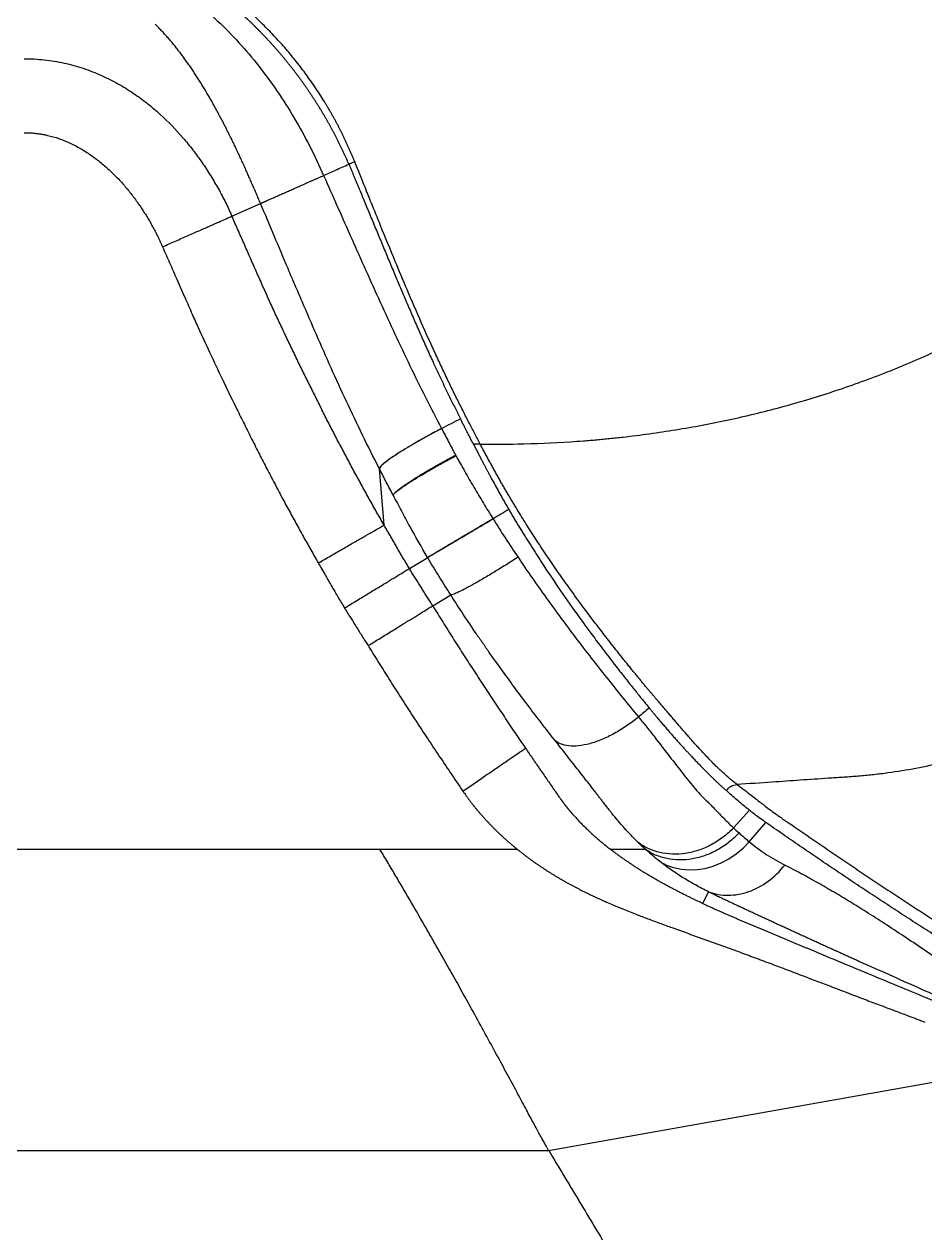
# Model space of a CAD drawing. Header units: inches. Extents: x 2 to 86, y -22 to 129.
# Drawn here: x 50.41 to 62.26, y 10.16 to 26.06 of the extents above; entities that cross this region are included whole.
import ezdxf

# ---------------------------------------------------------------- set-up
doc = ezdxf.new("R2010")
doc.units = ezdxf.units.IN
doc.header["$MEASUREMENT"] = 0
doc.layers.add('BDIM_CYAN', color=4, linetype='Continuous')

# ---------------------------------------------------------------- blocks, each defined once
blk = doc.blocks.new('2026 RHYTHM')
at = {"layer": 'BDIM_CYAN', "color": 3}
for p, q in [((50.769, 22.545), (51.145, 22.713)), ((53.525, 19.753), (53.526, 19.752)), ((52.77, 18.483), (52.708, 19.224)), ((52.709, 19.223), (52.708, 19.224)), ((53.103, 17.912), (53.344, 18.055)), ((53.344, 18.055), (53.342, 18.057)), ((53.41, 17.422), (53.646, 17.566)), ((57.575, 14.733), (57.367, 14.501)), ((57.574, 14.317), (57.791, 14.572)), ((35.478, 14.22), (52.715, 14.22)), ((52.715, 14.22), (54.521, 14.22)), ((55.746, 14.22), (56.206, 14.22)), ((56.961, 13.506), (57.037, 13.661)), ((54.934, 10.259), (61.521, 11.43)), ((33.098, 10.259), (54.934, 10.259))]:
    blk.add_line(p, q, dxfattribs=at)
at = {"layer": 'BDIM_CYAN', "color": 3, "flags": 128}
blk.add_lwpolyline([(56.396, 14.059), (56.484, 14.012), (56.578, 13.978), (56.678, 13.956), (56.781, 13.947), (56.887, 13.951), (56.994, 13.968), (57.1, 13.997), (57.205, 14.039), (57.306, 14.093), (57.402, 14.158), (57.492, 14.233), (57.574, 14.317)], dxfattribs=at)
at = {"layer": 'BDIM_CYAN', "color": 3}
for points, knots in [([(54.035, 19.549), (54.199, 19.546), (54.593, 19.548), (55.047, 19.567), (55.365, 19.589), (55.48, 19.598), (55.567, 19.606), (55.654, 19.614), (55.741, 19.622), (55.827, 19.631), (56.001, 19.65), (56.261, 19.683), (56.724, 19.753), (57.301, 19.861), (57.99, 20.028), (58.673, 20.232), (59.348, 20.474), (59.846, 20.684), (60.173, 20.837), (60.309, 20.902), (60.417, 20.956), (60.498, 20.997), (60.579, 21.038), (60.686, 21.094), (60.819, 21.166), (60.978, 21.254), (61.136, 21.345), (61.345, 21.469), (61.603, 21.63), (62.009, 21.9), (62.7, 22.405), (63.623, 23.216), (64.608, 24.317), (65.313, 25.324), (65.71, 26.013), (65.88, 26.337), (65.963, 26.499), (66.044, 26.663), (66.2, 26.993), (66.416, 27.495), (66.665, 28.176), (66.875, 28.866), (67.048, 29.563), (67.182, 30.264), (67.257, 30.792), (67.292, 31.115), (67.304, 31.232), (67.312, 31.32), (67.32, 31.408), (67.33, 31.525), (67.353, 31.847), (67.383, 32.547), (67.371, 33.185), (67.347, 33.587)], [0.0081544, 0.0081544, 0.0081544, 0.0081544, 0.0305158, 0.0617658, 0.0695783, 0.0734845, 0.0773908, 0.081297, 0.0852033, 0.0891095, 0.0930158, 0.1086408, 0.1242658, 0.1555158, 0.1867658, 0.2180158, 0.2492658, 0.2805158, 0.2883283, 0.2961408, 0.300047, 0.3039533, 0.3078595, 0.3117658, 0.3195783, 0.3273908, 0.3352033, 0.3430158, 0.3586408, 0.3742658, 0.4055158, 0.4680158, 0.5305158, 0.5930158, 0.6242658, 0.6320783, 0.6398908, 0.6477033, 0.6555158, 0.6867658, 0.7180158, 0.7492658, 0.7805158, 0.8117658, 0.8430158, 0.8508283, 0.8547345, 0.8586408, 0.862547, 0.8664533, 0.8742658, 0.9055158, 0.9598614, 0.9598614, 0.9598614, 0.9598614]), ([(52.307, 23.229), (52.302, 23.241), (52.291, 23.266), (52.275, 23.303), (52.258, 23.34), (52.241, 23.376), (52.224, 23.413), (52.207, 23.449), (52.189, 23.485), (52.172, 23.522), (52.154, 23.557), (52.135, 23.593), (52.117, 23.629), (52.098, 23.664), (52.079, 23.699), (52.06, 23.734), (52.041, 23.769), (52.021, 23.804), (52.001, 23.838), (51.981, 23.873), (51.961, 23.907), (51.941, 23.941), (51.92, 23.975), (51.899, 24.008), (51.878, 24.042), (51.856, 24.075), (51.835, 24.108), (51.813, 24.141), (51.791, 24.174), (51.769, 24.206), (51.747, 24.239), (51.724, 24.271), (51.702, 24.303), (51.679, 24.335), (51.656, 24.366), (51.632, 24.398), (51.609, 24.429), (51.585, 24.46), (51.562, 24.491), (51.538, 24.521), (51.513, 24.551), (51.489, 24.582), (51.464, 24.612), (51.44, 24.641), (51.415, 24.671), (51.39, 24.7), (51.365, 24.729), (51.339, 24.758), (51.314, 24.787), (51.288, 24.816), (51.262, 24.844), (51.236, 24.872), (51.21, 24.9), (51.184, 24.928), (51.157, 24.955), (51.131, 24.982), (51.104, 25.009), (51.077, 25.036), (51.05, 25.063), (51.023, 25.089), (50.996, 25.115), (50.968, 25.141), (50.941, 25.167), (50.913, 25.193), (50.885, 25.218), (50.857, 25.243), (50.829, 25.268), (50.787, 25.304), (50.732, 25.351), (50.664, 25.408), (50.594, 25.464), (50.524, 25.519), (50.453, 25.572), (50.381, 25.624), (50.309, 25.674), (50.237, 25.724), (50.188, 25.756), (50.163, 25.772)], [0, 0, 0, 0, 0.0114193, 0.0228383, 0.0342571, 0.0456757, 0.0570942, 0.0685126, 0.0799309, 0.0913492, 0.1027676, 0.1141859, 0.1256044, 0.1370229, 0.1484414, 0.1598602, 0.171279, 0.182698, 0.1941171, 0.2055363, 0.2169557, 0.2283753, 0.239795, 0.2512149, 0.2626349, 0.2740552, 0.2854756, 0.2968962, 0.3083169, 0.3197377, 0.3311586, 0.3425796, 0.3540007, 0.3654218, 0.376843, 0.3882641, 0.3996853, 0.4111065, 0.4225276, 0.4339487, 0.4453697, 0.4567907, 0.4682116, 0.4796324, 0.4910531, 0.5024738, 0.5138943, 0.5253147, 0.536735, 0.5481553, 0.5595754, 0.5709954, 0.5824153, 0.5938351, 0.6052548, 0.6166744, 0.6280939, 0.6395134, 0.6509328, 0.6623522, 0.6737716, 0.685191, 0.6966105, 0.70803, 0.7194497, 0.7308695, 0.7422894, 0.7537096, 0.7810769, 0.8084446, 0.8358121, 0.8631787, 0.8905443, 0.9179089, 0.9452728, 0.9726364, 1, 1, 1, 1]), ([(52.384, 23.263), (52.379, 23.276), (52.368, 23.302), (52.351, 23.342), (52.335, 23.381), (52.317, 23.42), (52.3, 23.459), (52.282, 23.498), (52.264, 23.536), (52.246, 23.575), (52.227, 23.613), (52.209, 23.651), (52.189, 23.689), (52.17, 23.727), (52.15, 23.765), (52.13, 23.802), (52.109, 23.84), (52.088, 23.877), (52.067, 23.914), (52.046, 23.951), (52.024, 23.988), (52.002, 24.025), (51.949, 24.111), (51.862, 24.247), (51.756, 24.396), (51.669, 24.512), (51.602, 24.597), (51.533, 24.681), (51.44, 24.79), (51.321, 24.921), (51.173, 25.073), (51.019, 25.219), (50.892, 25.33), (50.795, 25.411), (50.73, 25.463), (50.665, 25.514), (50.599, 25.563), (50.532, 25.612), (50.465, 25.66), (50.397, 25.707), (50.328, 25.753), (50.259, 25.798), (50.212, 25.827), (50.188, 25.842)], [0, 0, 0, 0, 0.011782, 0.023572, 0.035368, 0.047173, 0.058987, 0.070811, 0.082646, 0.094494, 0.106354, 0.118229, 0.130118, 0.142023, 0.153944, 0.165883, 0.17784, 0.189816, 0.201811, 0.213827, 0.225865, 0.237925, 0.250008, 0.312196, 0.374994, 0.406145, 0.437495, 0.468694, 0.499998, 0.561739, 0.623919, 0.686632, 0.749988, 0.774728, 0.799518, 0.824361, 0.84926, 0.87422, 0.899242, 0.924329, 0.949483, 0.974706, 1, 1, 1, 1]), ([(51.145, 22.713), (51.136, 22.734), (51.118, 22.777), (51.091, 22.841), (51.063, 22.905), (51.035, 22.969), (51.007, 23.033), (50.979, 23.096), (50.951, 23.16), (50.922, 23.224), (50.893, 23.287), (50.863, 23.351), (50.834, 23.414), (50.804, 23.477), (50.773, 23.54), (50.742, 23.603), (50.711, 23.666), (50.68, 23.728), (50.648, 23.79), (50.615, 23.852), (50.582, 23.913), (50.55, 23.972), (50.518, 24.03), (50.487, 24.085), (50.456, 24.139), (50.424, 24.193), (50.391, 24.247), (50.358, 24.301), (50.325, 24.354), (50.291, 24.406), (50.257, 24.458), (50.222, 24.51), (50.186, 24.561), (50.15, 24.611), (50.114, 24.661), (50.077, 24.709), (50.039, 24.758), (50.001, 24.805), (49.962, 24.852), (49.923, 24.898), (49.882, 24.942), (49.842, 24.986), (49.801, 25.029), (49.773, 25.057), (49.759, 25.071)], [0, 0, 0, 0, 0.025004, 0.050006, 0.075006, 0.100006, 0.125005, 0.150005, 0.175006, 0.200006, 0.225007, 0.250008, 0.275007, 0.300005, 0.325002, 0.35, 0.374998, 0.399997, 0.424997, 0.449999, 0.475002, 0.500006, 0.522738, 0.545469, 0.568199, 0.590929, 0.613657, 0.636385, 0.659112, 0.681838, 0.704563, 0.727288, 0.750012, 0.772737, 0.795462, 0.818186, 0.840909, 0.863632, 0.886354, 0.909077, 0.9318, 0.954527, 0.97726, 1, 1, 1, 1]), ([(48.036, 24.617), (48.08, 24.617), (48.124, 24.616), (48.213, 24.611), (48.257, 24.607), (48.345, 24.598), (48.389, 24.592), (48.476, 24.578), (48.519, 24.569), (48.648, 24.541), (48.732, 24.518), (48.855, 24.477), (48.895, 24.462), (48.974, 24.431), (49.013, 24.415), (49.127, 24.364), (49.199, 24.327), (49.339, 24.249), (49.406, 24.207), (49.503, 24.142), (49.535, 24.12), (49.597, 24.075), (49.627, 24.052), (49.715, 23.982), (49.771, 23.934), (49.933, 23.787), (50.032, 23.684), (50.169, 23.525), (50.213, 23.471), (50.298, 23.361), (50.338, 23.305), (50.416, 23.192), (50.453, 23.135), (50.525, 23.02), (50.559, 22.962), (50.624, 22.845), (50.655, 22.786), (50.714, 22.666), (50.742, 22.606), (50.769, 22.545)], [0, 0, 0, 0, 0.03125, 0.03125, 0.0625, 0.0625, 0.09375, 0.09375, 0.125, 0.125, 0.1875, 0.1875, 0.21875, 0.21875, 0.25, 0.25, 0.3125, 0.3125, 0.375, 0.375, 0.40625, 0.40625, 0.4375, 0.4375, 0.5, 0.5, 0.625, 0.625, 0.6875, 0.6875, 0.75, 0.75, 0.8125, 0.8125, 0.875, 0.875, 0.9375, 0.9375, 1, 1, 1, 1]), ([(48.036, 23.644), (48.044, 23.644), (48.06, 23.644), (48.084, 23.643), (48.108, 23.642), (48.131, 23.641), (48.155, 23.639), (48.179, 23.637), (48.203, 23.634), (48.227, 23.631), (48.25, 23.627), (48.274, 23.623), (48.297, 23.619), (48.321, 23.614), (48.387, 23.6), (48.495, 23.569), (48.639, 23.51), (48.778, 23.438), (48.909, 23.355), (49.035, 23.261), (49.152, 23.159), (49.263, 23.05), (49.367, 22.935), (49.465, 22.813), (49.539, 22.71), (49.593, 22.629), (49.63, 22.572), (49.666, 22.513), (49.7, 22.454), (49.733, 22.394), (49.766, 22.333), (49.797, 22.271), (49.827, 22.207), (49.846, 22.165), (49.856, 22.143)], [0, 0, 0, 0, 0.009665, 0.019312, 0.028945, 0.038565, 0.048176, 0.057781, 0.067382, 0.076983, 0.086586, 0.096194, 0.105811, 0.115439, 0.12508, 0.187026, 0.250596, 0.31217, 0.375839, 0.437514, 0.501092, 0.562517, 0.625487, 0.687488, 0.750684, 0.777958, 0.805311, 0.832755, 0.860302, 0.887964, 0.915753, 0.943681, 0.97176, 1, 1, 1, 1]), ([(51.975, 23.081), (52.028, 23.105), (52.138, 23.154), (52.249, 23.203), (52.307, 23.229)], [0, 0, 0, 0, 0.476392, 1, 1, 1, 1]), ([(52.384, 23.263), (52.378, 23.26), (52.366, 23.255), (52.35, 23.248), (52.334, 23.241), (52.32, 23.235), (52.311, 23.231), (52.307, 23.229)], [0, 0, 0, 0, 0.239772, 0.459704, 0.659447, 0.839464, 1, 1, 1, 1]), ([(52.307, 23.229), (52.316, 23.208), (52.333, 23.167), (52.359, 23.105), (52.385, 23.043), (52.411, 22.981), (52.437, 22.919), (52.463, 22.857), (52.48, 22.815), (52.488, 22.794)], [0, 0, 0, 0, 0.142852, 0.285703, 0.428555, 0.57141, 0.714269, 0.857132, 1, 1, 1, 1]), ([(53.843, 19.917), (53.83, 19.943), (53.804, 19.995), (53.764, 20.074), (53.724, 20.153), (53.684, 20.234), (53.644, 20.316), (53.604, 20.399), (53.564, 20.484), (53.524, 20.569), (53.483, 20.656), (53.395, 20.846), (53.256, 21.154), (53.082, 21.557), (52.902, 21.985), (52.746, 22.366), (52.609, 22.704), (52.512, 22.944), (52.44, 23.124), (52.4, 23.223), (52.384, 23.263)], [0, 0, 0, 0, 0.0236197, 0.0475443, 0.0717743, 0.0963099, 0.1211516, 0.1462997, 0.1717546, 0.1975166, 0.223586, 0.2499632, 0.368848, 0.4999691, 0.6098194, 0.7500074, 0.8394162, 0.910895, 0.9644298, 1, 1, 1, 1]), ([(51.145, 22.713), (51.146, 22.713), (51.147, 22.713), (51.148, 22.714), (51.151, 22.715), (51.153, 22.716), (51.156, 22.717), (51.159, 22.719), (51.163, 22.72), (51.166, 22.722), (51.17, 22.724), (51.175, 22.726), (51.179, 22.728), (51.184, 22.73), (51.189, 22.732), (51.194, 22.734), (51.199, 22.736), (51.204, 22.739), (51.21, 22.741), (51.216, 22.744), (51.231, 22.751), (51.258, 22.763), (51.301, 22.782), (51.348, 22.803), (51.391, 22.822), (51.427, 22.838), (51.454, 22.85), (51.483, 22.863), (51.512, 22.876), (51.542, 22.889), (51.573, 22.903), (51.604, 22.917), (51.636, 22.931), (51.668, 22.945), (51.701, 22.96), (51.735, 22.975), (51.768, 22.99), (51.802, 23.005), (51.837, 23.02), (51.871, 23.035), (51.906, 23.051), (51.941, 23.066), (51.964, 23.076), (51.975, 23.081)], [0, 0, 0, 0, 0.014792, 0.029403, 0.043833, 0.058082, 0.07215, 0.086036, 0.099741, 0.113265, 0.126607, 0.139767, 0.152746, 0.165542, 0.178157, 0.19059, 0.202841, 0.214909, 0.226796, 0.2385, 0.250022, 0.315527, 0.379019, 0.440499, 0.499969, 0.528867, 0.557628, 0.586251, 0.614739, 0.643091, 0.67131, 0.699396, 0.727351, 0.755176, 0.782873, 0.810442, 0.837886, 0.865206, 0.892404, 0.91948, 0.946437, 0.973277, 1, 1, 1, 1]), ([(51.975, 23.081), (52.097, 22.805), (52.22, 22.528), (52.468, 21.971), (52.593, 21.692), (52.847, 21.135), (52.977, 20.856), (53.243, 20.302), (53.381, 20.026), (53.525, 19.753)], [0, 0, 0, 0, 0.25, 0.25, 0.5, 0.5, 0.75, 0.75, 1, 1, 1, 1]), ([(52.488, 22.794), (52.501, 22.764), (52.526, 22.703), (52.564, 22.612), (52.602, 22.521), (52.64, 22.43), (52.678, 22.338), (52.716, 22.247), (52.754, 22.155), (52.792, 22.064), (52.83, 21.972), (52.868, 21.88), (52.907, 21.789), (52.945, 21.697), (52.984, 21.605), (53.023, 21.514), (53.062, 21.422), (53.101, 21.331), (53.141, 21.239), (53.181, 21.148), (53.221, 21.056), (53.261, 20.965), (53.302, 20.874), (53.343, 20.783), (53.384, 20.692), (53.434, 20.583), (53.494, 20.456), (53.562, 20.312), (53.632, 20.168), (53.703, 20.024), (53.751, 19.929), (53.775, 19.881)], [0, 0, 0, 0, 0.031251, 0.062501, 0.093751, 0.125001, 0.15625, 0.187499, 0.218749, 0.249998, 0.281247, 0.312496, 0.343746, 0.374995, 0.406246, 0.437496, 0.468747, 0.499997, 0.531248, 0.562499, 0.59375, 0.625001, 0.656252, 0.687502, 0.718753, 0.750003, 0.800003, 0.850003, 0.900002, 0.950001, 1, 1, 1, 1]), ([(52.708, 19.224), (52.555, 19.52), (52.412, 19.815), (52.206, 20.256), (52.139, 20.403), (52.008, 20.696), (51.944, 20.842), (51.817, 21.133), (51.754, 21.278), (51.661, 21.495), (51.63, 21.568), (51.568, 21.712), (51.537, 21.784), (51.446, 22), (51.386, 22.143), (51.265, 22.429), (51.205, 22.571), (51.145, 22.713)], [0, 0, 0, 0, 0.25, 0.25, 0.375, 0.375, 0.5, 0.5, 0.625, 0.625, 0.6875, 0.6875, 0.75, 0.75, 0.875, 0.875, 1, 1, 1, 1]), ([(49.856, 22.143), (49.913, 22.169), (49.97, 22.194), (50.083, 22.243), (50.138, 22.268), (50.245, 22.315), (50.296, 22.337), (50.393, 22.38), (50.439, 22.4), (50.523, 22.437), (50.561, 22.454), (50.628, 22.484), (50.658, 22.497), (50.707, 22.518), (50.727, 22.527), (50.756, 22.54), (50.765, 22.544), (50.769, 22.545)], [0, 0, 0, 0, 0.125, 0.125, 0.25, 0.25, 0.375, 0.375, 0.5, 0.5, 0.625, 0.625, 0.75, 0.75, 0.875, 0.875, 1, 1, 1, 1]), ([(52.77, 18.483), (52.753, 18.512), (52.721, 18.569), (52.672, 18.654), (52.624, 18.74), (52.576, 18.826), (52.528, 18.912), (52.48, 18.998), (52.433, 19.085), (52.386, 19.171), (52.339, 19.258), (52.293, 19.345), (52.247, 19.432), (52.201, 19.519), (52.155, 19.606), (52.11, 19.694), (52.064, 19.781), (52.019, 19.869), (51.975, 19.957), (51.93, 20.045), (51.886, 20.133), (51.842, 20.221), (51.798, 20.309), (51.754, 20.397), (51.711, 20.486), (51.668, 20.574), (51.625, 20.663), (51.582, 20.751), (51.539, 20.84), (51.497, 20.929), (51.455, 21.018), (51.413, 21.107), (51.371, 21.196), (51.329, 21.286), (51.288, 21.375), (51.247, 21.465), (51.207, 21.554), (51.167, 21.644), (51.127, 21.734), (51.087, 21.824), (51.047, 21.914), (51.007, 22.004), (50.967, 22.095), (50.928, 22.185), (50.888, 22.275), (50.848, 22.365), (50.809, 22.455), (50.782, 22.515), (50.769, 22.545)], [0, 0, 0, 0, 0.021738, 0.043475, 0.065212, 0.086949, 0.108686, 0.130423, 0.152161, 0.173898, 0.195636, 0.217374, 0.239112, 0.260851, 0.28259, 0.30433, 0.326069, 0.347809, 0.369549, 0.391289, 0.41303, 0.43477, 0.45651, 0.47825, 0.499989, 0.521728, 0.543467, 0.565205, 0.586944, 0.608682, 0.63042, 0.652159, 0.673898, 0.695636, 0.717376, 0.739115, 0.760855, 0.782595, 0.804336, 0.826076, 0.847817, 0.869557, 0.891298, 0.913038, 0.934779, 0.956519, 0.97826, 1, 1, 1, 1]), ([(49.856, 22.143), (49.887, 22.073), (49.949, 21.931), (50.048, 21.707), (50.146, 21.483), (50.24, 21.271), (50.347, 21.032), (50.478, 20.748), (50.643, 20.399), (50.792, 20.091), (50.919, 19.834), (51.018, 19.635), (51.117, 19.44), (51.216, 19.247), (51.315, 19.058), (51.413, 18.871), (51.512, 18.688), (51.61, 18.508), (51.708, 18.331), (51.806, 18.157), (51.872, 18.042), (51.904, 17.985)], [0, 0, 0, 0, 0.0500035, 0.1000071, 0.1584372, 0.2084406, 0.2500178, 0.3273416, 0.4106715, 0.5000161, 0.5484699, 0.5963188, 0.6435644, 0.690208, 0.7362513, 0.781696, 0.8265436, 0.8707959, 0.9144548, 0.9575222, 1, 1, 1, 1]), ([(53.944, 19.55), (53.934, 19.57), (53.913, 19.61), (53.882, 19.67), (53.849, 19.736), (53.813, 19.806), (53.788, 19.856), (53.775, 19.881)], [0, 0, 0, 0, 0.18228, 0.364573, 0.546865, 0.773435, 1, 1, 1, 1]), ([(54.035, 19.549), (54.022, 19.572), (53.997, 19.621), (53.959, 19.693), (53.921, 19.767), (53.882, 19.842), (53.856, 19.892), (53.843, 19.917)], [0, 0, 0, 0, 0.194805, 0.392202, 0.592197, 0.794795, 1, 1, 1, 1]), ([(53.525, 19.753), (53.47, 19.724), (53.415, 19.695), (53.308, 19.636), (53.256, 19.607), (53.157, 19.55), (53.109, 19.522), (53.02, 19.468), (52.979, 19.442), (52.904, 19.394), (52.871, 19.371), (52.812, 19.33), (52.788, 19.311), (52.748, 19.278), (52.733, 19.263), (52.713, 19.24), (52.708, 19.231), (52.708, 19.224)], [0, 0, 0, 0, 0.125, 0.125, 0.25, 0.25, 0.375, 0.375, 0.5, 0.5, 0.625, 0.625, 0.75, 0.75, 0.875, 0.875, 1, 1, 1, 1]), ([(53.526, 19.752), (53.47, 19.723), (53.416, 19.694), (53.309, 19.635), (53.257, 19.606), (53.157, 19.549), (53.11, 19.521), (53.021, 19.467), (52.98, 19.442), (52.905, 19.393), (52.871, 19.37), (52.813, 19.329), (52.788, 19.31), (52.748, 19.277), (52.733, 19.263), (52.713, 19.239), (52.709, 19.23), (52.709, 19.223)], [0, 0, 0, 0, 0.125, 0.125, 0.25, 0.25, 0.375, 0.375, 0.5, 0.5, 0.625, 0.625, 0.75, 0.75, 0.875, 0.875, 1, 1, 1, 1]), ([(53.526, 19.752), (53.557, 19.694), (53.588, 19.635), (53.634, 19.548), (53.649, 19.518), (53.673, 19.475), (53.68, 19.46), (53.692, 19.439), (53.696, 19.431), (53.702, 19.42), (53.704, 19.416), (53.707, 19.411), (53.708, 19.409), (53.709, 19.407), (53.709, 19.406), (53.71, 19.405), (53.71, 19.405), (53.711, 19.404), (53.711, 19.403), (53.711, 19.403)], [0, 0, 0, 0, 0.5, 0.5, 0.75, 0.75, 0.875, 0.875, 0.9375, 0.9375, 0.96875, 0.96875, 0.984375, 0.984375, 0.992187, 0.992187, 0.996094, 0.996094, 1, 1, 1, 1]), ([(52.892, 18.873), (52.891, 18.879), (52.896, 18.888), (52.916, 18.911), (52.931, 18.925), (52.971, 18.958), (52.996, 18.977), (53.055, 19.019), (53.088, 19.041), (53.164, 19.09), (53.205, 19.116), (53.294, 19.17), (53.342, 19.198), (53.441, 19.256), (53.494, 19.285), (53.601, 19.344), (53.656, 19.374), (53.711, 19.403)], [0, 0, 0, 0, 0.125, 0.125, 0.25, 0.25, 0.375, 0.375, 0.5, 0.5, 0.625, 0.625, 0.75, 0.75, 0.875, 0.875, 1, 1, 1, 1]), ([(52.892, 18.873), (52.892, 18.879), (52.897, 18.887), (52.912, 18.904), (52.918, 18.91), (52.934, 18.923), (52.943, 18.931), (52.973, 18.955), (52.998, 18.973), (53.042, 19.003), (53.058, 19.014), (53.092, 19.036), (53.11, 19.048), (53.167, 19.084), (53.208, 19.109), (53.275, 19.149), (53.298, 19.163), (53.346, 19.191), (53.37, 19.205), (53.445, 19.248), (53.497, 19.277), (53.604, 19.336), (53.66, 19.365), (53.715, 19.395)], [0, 0, 0, 0, 0.125, 0.125, 0.1875, 0.1875, 0.25, 0.25, 0.375, 0.375, 0.4375, 0.4375, 0.5, 0.5, 0.625, 0.625, 0.6875, 0.6875, 0.75, 0.75, 0.875, 0.875, 1, 1, 1, 1]), ([(53.715, 19.395), (53.716, 19.394), (53.716, 19.394), (53.717, 19.392), (53.718, 19.39), (53.719, 19.388), (53.721, 19.385), (53.722, 19.383), (53.726, 19.376), (53.728, 19.372), (53.735, 19.359), (53.74, 19.351), (53.754, 19.325), (53.764, 19.308), (53.793, 19.256), (53.812, 19.222), (53.871, 19.118), (53.911, 19.049), (53.993, 18.911), (54.035, 18.841), (54.097, 18.737), (54.118, 18.703), (54.161, 18.634), (54.182, 18.599), (54.203, 18.565)], [0, 0, 0, 0, 0.001953, 0.001953, 0.003906, 0.007812, 0.007812, 0.015625, 0.015625, 0.03125, 0.03125, 0.0625, 0.0625, 0.125, 0.125, 0.25, 0.25, 0.5, 0.5, 0.75, 0.75, 0.875, 0.875, 1, 1, 1, 1]), ([(53.944, 19.55), (53.949, 19.541), (53.957, 19.525), (53.97, 19.501), (53.982, 19.477), (53.994, 19.454), (54.006, 19.431), (54.017, 19.409), (54.028, 19.388), (54.039, 19.367), (54.049, 19.347), (54.06, 19.328), (54.07, 19.309), (54.079, 19.29), (54.089, 19.273), (54.098, 19.255), (54.106, 19.239), (54.115, 19.223), (54.123, 19.208), (54.131, 19.193), (54.138, 19.179), (54.146, 19.165), (54.152, 19.152), (54.159, 19.14), (54.165, 19.128), (54.186, 19.089), (54.221, 19.025), (54.269, 18.937), (54.317, 18.851), (54.364, 18.769), (54.395, 18.715), (54.41, 18.688)], [0, 0, 0, 0, 0.028704, 0.056715, 0.084038, 0.110674, 0.136624, 0.16189, 0.186473, 0.210371, 0.233587, 0.256121, 0.277972, 0.299142, 0.319631, 0.339438, 0.358563, 0.377007, 0.39477, 0.41185, 0.428248, 0.443965, 0.458998, 0.473349, 0.487017, 0.500001, 0.606455, 0.70968, 0.809679, 0.906454, 1, 1, 1, 1]), ([(54.492, 18.736), (54.482, 18.753), (54.462, 18.786), (54.432, 18.836), (54.403, 18.886), (54.373, 18.936), (54.344, 18.986), (54.315, 19.036), (54.286, 19.087), (54.258, 19.138), (54.229, 19.189), (54.201, 19.24), (54.173, 19.291), (54.145, 19.342), (54.117, 19.393), (54.089, 19.445), (54.062, 19.497), (54.044, 19.531), (54.035, 19.549)], [0, 0, 0, 0, 0.062089, 0.124223, 0.186401, 0.248623, 0.310894, 0.373221, 0.435606, 0.49805, 0.560554, 0.623118, 0.685746, 0.748437, 0.811203, 0.874045, 0.936974, 1, 1, 1, 1]), ([(52.892, 18.873), (52.861, 18.932), (52.83, 18.991), (52.769, 19.107), (52.739, 19.165), (52.709, 19.223)], [0, 0, 0, 0, 0.5, 0.5, 1, 1, 1, 1]), ([(53.342, 18.057), (53.26, 18.195), (53.182, 18.334), (53.07, 18.538), (53.033, 18.606), (52.98, 18.707), (52.962, 18.74), (52.927, 18.807), (52.909, 18.84), (52.892, 18.873)], [0, 0, 0, 0, 0.5, 0.5, 0.75, 0.75, 0.875, 0.875, 1, 1, 1, 1]), ([(54.41, 18.688), (54.421, 18.671), (54.441, 18.636), (54.472, 18.584), (54.503, 18.531), (54.535, 18.478), (54.568, 18.425), (54.601, 18.371), (54.634, 18.317), (54.668, 18.262), (54.703, 18.208), (54.738, 18.153), (54.773, 18.097), (54.809, 18.042), (54.904, 17.896), (55.069, 17.65), (55.25, 17.391), (55.394, 17.192), (55.5, 17.048), (55.633, 16.869), (55.754, 16.711), (55.852, 16.585), (55.915, 16.504), (55.975, 16.428), (56.031, 16.357), (56.084, 16.292), (56.132, 16.231), (56.178, 16.176), (56.219, 16.125), (56.245, 16.093), (56.258, 16.077)], [0, 0, 0, 0, 0.01823, 0.036627, 0.055189, 0.073917, 0.092811, 0.111873, 0.131102, 0.150501, 0.170068, 0.189803, 0.209705, 0.229776, 0.250014, 0.368205, 0.499992, 0.540506, 0.595625, 0.665423, 0.749991, 0.785107, 0.818395, 0.849845, 0.879457, 0.907231, 0.933171, 0.957279, 0.979556, 1, 1, 1, 1]), ([(56.384, 16.157), (56.376, 16.166), (56.36, 16.184), (56.336, 16.213), (56.31, 16.243), (56.283, 16.275), (56.255, 16.309), (56.225, 16.344), (56.194, 16.381), (56.162, 16.42), (56.128, 16.461), (56.093, 16.503), (56.057, 16.547), (56.02, 16.593), (55.981, 16.641), (55.941, 16.691), (55.86, 16.792), (55.747, 16.935), (55.612, 17.11), (55.503, 17.253), (55.381, 17.416), (55.242, 17.606), (55.084, 17.828), (54.961, 18.006), (54.868, 18.144), (54.801, 18.246), (54.735, 18.346), (54.672, 18.445), (54.61, 18.543), (54.55, 18.64), (54.511, 18.704), (54.492, 18.736)], [0, 0, 0, 0, 0.012185, 0.025011, 0.038478, 0.052585, 0.067332, 0.082721, 0.09875, 0.115419, 0.13273, 0.15068, 0.169268, 0.188493, 0.208355, 0.228854, 0.24999, 0.332461, 0.401578, 0.457393, 0.500001, 0.590402, 0.673737, 0.750011, 0.787678, 0.824691, 0.86105, 0.896758, 0.931816, 0.966231, 1, 1, 1, 1]), ([(51.904, 17.985), (51.959, 18.017), (52.014, 18.048), (52.122, 18.11), (52.175, 18.141), (52.277, 18.2), (52.327, 18.228), (52.419, 18.281), (52.462, 18.306), (52.542, 18.352), (52.578, 18.373), (52.642, 18.41), (52.67, 18.426), (52.715, 18.452), (52.733, 18.462), (52.759, 18.477), (52.767, 18.482), (52.77, 18.483)], [0, 0, 0, 0, 0.125, 0.125, 0.25, 0.25, 0.375, 0.375, 0.5, 0.5, 0.625, 0.625, 0.75, 0.75, 0.875, 0.875, 1, 1, 1, 1]), ([(53.103, 17.912), (53.093, 17.929), (53.072, 17.963), (53.041, 18.015), (53.01, 18.067), (52.98, 18.119), (52.95, 18.171), (52.92, 18.223), (52.89, 18.275), (52.86, 18.327), (52.83, 18.379), (52.8, 18.431), (52.78, 18.466), (52.77, 18.483)], [0, 0, 0, 0, 0.090913, 0.181831, 0.272748, 0.363661, 0.45457, 0.545474, 0.636374, 0.727276, 0.818181, 0.909089, 1, 1, 1, 1]), ([(54.203, 18.565), (54.148, 18.533), (54.094, 18.5), (53.986, 18.436), (53.933, 18.405), (53.831, 18.345), (53.782, 18.316), (53.69, 18.261), (53.647, 18.236), (53.568, 18.189), (53.532, 18.168), (53.468, 18.13), (53.441, 18.114), (53.396, 18.088), (53.378, 18.077), (53.352, 18.063), (53.345, 18.058), (53.342, 18.057)], [0, 0, 0, 0, 0.125, 0.125, 0.25, 0.25, 0.375, 0.375, 0.5, 0.5, 0.625, 0.625, 0.75, 0.75, 0.875, 0.875, 1, 1, 1, 1]), ([(54.205, 18.563), (54.15, 18.53), (54.095, 18.498), (53.987, 18.434), (53.935, 18.403), (53.833, 18.342), (53.784, 18.313), (53.692, 18.259), (53.648, 18.233), (53.569, 18.186), (53.533, 18.165), (53.47, 18.128), (53.442, 18.112), (53.397, 18.085), (53.379, 18.075), (53.354, 18.06), (53.346, 18.056), (53.344, 18.055)], [0, 0, 0, 0, 0.125, 0.125, 0.25, 0.25, 0.375, 0.375, 0.5, 0.5, 0.625, 0.625, 0.75, 0.75, 0.875, 0.875, 1, 1, 1, 1]), ([(51.904, 17.985), (51.915, 17.966), (51.944, 17.916), (52.001, 17.817), (52.061, 17.711), (52.119, 17.612), (52.162, 17.538), (52.206, 17.465), (52.235, 17.416), (52.25, 17.392)], [0, 0, 0, 0, 0.097547, 0.250001, 0.500001, 0.630828, 0.75, 0.878008, 1, 1, 1, 1]), ([(54.532, 18.06), (54.478, 18.025), (54.424, 17.991), (54.316, 17.924), (54.263, 17.891), (54.161, 17.829), (54.111, 17.8), (54.017, 17.745), (53.973, 17.72), (53.891, 17.674), (53.854, 17.654), (53.787, 17.62), (53.758, 17.605), (53.709, 17.583), (53.689, 17.575), (53.66, 17.565), (53.65, 17.564), (53.646, 17.566)], [0, 0, 0, 0, 0.125, 0.125, 0.25, 0.25, 0.375, 0.375, 0.5, 0.5, 0.625, 0.625, 0.75, 0.75, 0.875, 0.875, 1, 1, 1, 1]), ([(54.532, 18.06), (54.592, 17.97), (54.653, 17.881), (54.777, 17.703), (54.839, 17.615), (54.967, 17.437), (55.031, 17.348), (55.162, 17.171), (55.228, 17.083), (55.361, 16.908), (55.428, 16.82), (55.563, 16.646), (55.631, 16.56), (55.769, 16.387), (55.838, 16.301), (55.977, 16.129), (56.047, 16.044), (56.117, 15.959)], [0, 0, 0, 0, 0.125, 0.125, 0.25, 0.25, 0.375, 0.375, 0.5, 0.5, 0.625, 0.625, 0.75, 0.75, 0.875, 0.875, 1, 1, 1, 1]), ([(52.25, 17.392), (52.304, 17.425), (52.358, 17.459), (52.465, 17.524), (52.518, 17.556), (52.619, 17.617), (52.667, 17.647), (52.759, 17.702), (52.802, 17.728), (52.88, 17.776), (52.916, 17.798), (52.979, 17.836), (53.006, 17.853), (53.051, 17.88), (53.068, 17.891), (53.093, 17.906), (53.101, 17.911), (53.103, 17.912)], [0, 0, 0, 0, 0.125, 0.125, 0.25, 0.25, 0.375, 0.375, 0.5, 0.5, 0.625, 0.625, 0.75, 0.75, 0.875, 0.875, 1, 1, 1, 1]), ([(53.41, 17.422), (53.399, 17.44), (53.376, 17.476), (53.342, 17.531), (53.308, 17.585), (53.273, 17.639), (53.239, 17.694), (53.205, 17.748), (53.171, 17.802), (53.137, 17.857), (53.114, 17.894), (53.103, 17.912)], [0, 0, 0, 0, 0.11111, 0.222221, 0.333334, 0.444448, 0.555561, 0.666673, 0.777783, 0.888891, 1, 1, 1, 1]), ([(55.012, 15.658), (54.956, 15.729), (54.9, 15.801), (54.787, 15.948), (54.73, 16.023), (54.558, 16.25), (54.443, 16.406), (54.269, 16.646), (54.212, 16.727), (54.125, 16.85), (54.096, 16.891), (54.039, 16.974), (54.01, 17.015), (53.868, 17.224), (53.756, 17.394), (53.646, 17.566)], [0, 0, 0, 0, 0.125, 0.125, 0.25, 0.25, 0.5, 0.5, 0.625, 0.625, 0.6875, 0.6875, 0.75, 0.75, 1, 1, 1, 1]), ([(64.302, 17.562), (64.281, 17.546), (64.21, 17.489), (64.115, 17.414), (64.016, 17.335), (63.941, 17.276), (63.866, 17.218), (63.765, 17.141), (63.638, 17.047), (63.331, 16.824), (62.856, 16.509), (62.197, 16.134), (61.514, 15.809), (60.81, 15.541), (60.208, 15.371), (59.72, 15.271), (59.444, 15.227), (59.26, 15.205), (59.168, 15.194), (59.076, 15.185), (58.984, 15.177), (58.891, 15.171), (58.768, 15.163), (58.43, 15.14), (57.968, 15.108), (57.568, 15.081), (57.414, 15.071)], [0.6451299, 0.6451299, 0.6451299, 0.6451299, 0.6484375, 0.65625, 0.6601562, 0.6640625, 0.6679688, 0.671875, 0.6796875, 0.6875, 0.71875, 0.75, 0.78125, 0.8125, 0.84375, 0.859375, 0.875, 0.8789062, 0.8828125, 0.8867188, 0.890625, 0.8945312, 0.8984375, 0.90625, 0.9375, 0.9570429, 0.9570429, 0.9570429, 0.9570429]), ([(52.25, 17.392), (52.258, 17.379), (52.274, 17.352), (52.3, 17.311), (52.329, 17.264), (52.364, 17.208), (52.403, 17.146), (52.443, 17.083), (52.483, 17.019), (52.522, 16.957), (52.548, 16.916), (52.56, 16.897)], [0, 0, 0, 0, 0.078773, 0.162105, 0.249999, 0.362656, 0.5, 0.625, 0.75, 0.884528, 1, 1, 1, 1]), ([(52.56, 16.897), (52.614, 16.93), (52.668, 16.964), (52.775, 17.03), (52.827, 17.062), (52.928, 17.124), (52.976, 17.154), (53.067, 17.21), (53.11, 17.236), (53.188, 17.285), (53.224, 17.307), (53.286, 17.345), (53.313, 17.362), (53.358, 17.389), (53.375, 17.4), (53.4, 17.416), (53.408, 17.42), (53.41, 17.422)], [0, 0, 0, 0, 0.125, 0.125, 0.25, 0.25, 0.375, 0.375, 0.5, 0.5, 0.625, 0.625, 0.75, 0.75, 0.875, 0.875, 1, 1, 1, 1]), ([(53.41, 17.422), (53.432, 17.386), (53.475, 17.316), (53.541, 17.21), (53.607, 17.105), (53.673, 17), (53.74, 16.895), (53.807, 16.791), (53.874, 16.686), (53.942, 16.582), (54.009, 16.478), (54.078, 16.374), (54.146, 16.27), (54.214, 16.166), (54.283, 16.063), (54.352, 15.96), (54.421, 15.856), (54.491, 15.753), (54.56, 15.651), (54.607, 15.582), (54.63, 15.548)], [0, 0, 0, 0, 0.055556, 0.111111, 0.166667, 0.222222, 0.277776, 0.333331, 0.388885, 0.444438, 0.499991, 0.555541, 0.611091, 0.666643, 0.722198, 0.777756, 0.833317, 0.888879, 0.944441, 1, 1, 1, 1]), ([(52.56, 16.897), (52.581, 16.862), (52.624, 16.792), (52.69, 16.687), (52.756, 16.582), (52.823, 16.476), (52.891, 16.369), (52.96, 16.261), (53.03, 16.152), (53.101, 16.043), (53.198, 15.893), (53.325, 15.7), (53.482, 15.465), (53.642, 15.226), (53.751, 15.066), (53.806, 14.985)], [0, 0, 0, 0, 0.053689, 0.107843, 0.162463, 0.21755, 0.273104, 0.329125, 0.385614, 0.442571, 0.499997, 0.621437, 0.745249, 0.871436, 1, 1, 1, 1]), ([(56.258, 16.077), (56.266, 16.068), (56.282, 16.049), (56.305, 16.02), (56.328, 15.993), (56.351, 15.965), (56.373, 15.939), (56.395, 15.912), (56.417, 15.887), (56.438, 15.862), (56.46, 15.837), (56.48, 15.813), (56.501, 15.789), (56.521, 15.766), (56.541, 15.743), (56.56, 15.721), (56.579, 15.699), (56.598, 15.678), (56.616, 15.657), (56.635, 15.637), (56.652, 15.617), (56.67, 15.598), (56.687, 15.579), (56.704, 15.56), (56.721, 15.542), (56.737, 15.525), (56.753, 15.507), (56.768, 15.49), (56.784, 15.474), (56.799, 15.458), (56.816, 15.44), (56.834, 15.42), (56.854, 15.399), (56.874, 15.378), (56.894, 15.357), (56.913, 15.337), (56.932, 15.318), (56.95, 15.299), (56.968, 15.281), (56.986, 15.263), (57.003, 15.245), (57.02, 15.228), (57.037, 15.212), (57.053, 15.195), (57.069, 15.18), (57.085, 15.164), (57.1, 15.15), (57.116, 15.135), (57.13, 15.121), (57.145, 15.107), (57.159, 15.094), (57.172, 15.081), (57.186, 15.068), (57.199, 15.056), (57.212, 15.044), (57.225, 15.033), (57.237, 15.022), (57.249, 15.011), (57.261, 15.001), (57.269, 14.994), (57.273, 14.99)], [0, 0, 0, 0, 0.020341, 0.040461, 0.060359, 0.080036, 0.099491, 0.118724, 0.137736, 0.156525, 0.175089, 0.193428, 0.21154, 0.229427, 0.247087, 0.264521, 0.281731, 0.298718, 0.315485, 0.332035, 0.34837, 0.364491, 0.380398, 0.396092, 0.411573, 0.42684, 0.441896, 0.456741, 0.471373, 0.485794, 0.500003, 0.519974, 0.539758, 0.559349, 0.578744, 0.597942, 0.616944, 0.635748, 0.654349, 0.672745, 0.690939, 0.708934, 0.726732, 0.744332, 0.761735, 0.778946, 0.795968, 0.812799, 0.829442, 0.845899, 0.862169, 0.878252, 0.894147, 0.909852, 0.925366, 0.940687, 0.955813, 0.970742, 0.98547, 1, 1, 1, 1]), ([(57.414, 15.071), (57.408, 15.076), (57.395, 15.086), (57.374, 15.102), (57.351, 15.12), (57.326, 15.14), (57.296, 15.166), (57.261, 15.196), (57.222, 15.231), (57.175, 15.275), (57.121, 15.328), (57.059, 15.391), (56.998, 15.455), (56.943, 15.514), (56.894, 15.567), (56.851, 15.615), (56.808, 15.664), (56.765, 15.713), (56.723, 15.762), (56.68, 15.811), (56.637, 15.861), (56.594, 15.91), (56.552, 15.96), (56.51, 16.009), (56.468, 16.059), (56.426, 16.108), (56.398, 16.14), (56.384, 16.157)], [0, 0, 0, 0, 0.020885, 0.043821, 0.068814, 0.095873, 0.125004, 0.1667, 0.208367, 0.249999, 0.315943, 0.379578, 0.440939, 0.499995, 0.541993, 0.583377, 0.624139, 0.664292, 0.703861, 0.742857, 0.78128, 0.819133, 0.856426, 0.893162, 0.929338, 0.964949, 1, 1, 1, 1]), ([(56.117, 15.959), (56.067, 15.917), (56.014, 15.878), (55.907, 15.805), (55.852, 15.771), (55.743, 15.712), (55.688, 15.685), (55.58, 15.64), (55.527, 15.622), (55.424, 15.594), (55.375, 15.585), (55.283, 15.575), (55.239, 15.574), (55.16, 15.583), (55.124, 15.592), (55.061, 15.618), (55.034, 15.636), (55.012, 15.658)], [0, 0, 0, 0, 0.125, 0.125, 0.25, 0.25, 0.375, 0.375, 0.5, 0.5, 0.625, 0.625, 0.75, 0.75, 0.875, 0.875, 1, 1, 1, 1]), ([(56.117, 15.959), (56.154, 15.914), (56.19, 15.869), (56.243, 15.803), (56.261, 15.781), (56.296, 15.737), (56.313, 15.715), (56.398, 15.605), (56.463, 15.521), (56.587, 15.36), (56.646, 15.283), (56.759, 15.14), (56.813, 15.073), (56.893, 14.981), (56.919, 14.952), (56.971, 14.896), (56.997, 14.87), (57.029, 14.839), (57.039, 14.83), (57.049, 14.822), (57.055, 14.816), (57.058, 14.813), (57.063, 14.809), (57.065, 14.807), (57.067, 14.805), (57.068, 14.805), (57.068, 14.804), (57.068, 14.804), (57.068, 14.804), (57.068, 14.804), (57.069, 14.804), (57.069, 14.804), (57.069, 14.803), (57.069, 14.802), (57.069, 14.802), (57.069, 14.802), (57.069, 14.801), (57.069, 14.801), (57.069, 14.8), (57.069, 14.8), (57.07, 14.8), (57.07, 14.8), (57.07, 14.799), (57.071, 14.799), (57.072, 14.798), (57.072, 14.798), (57.074, 14.796), (57.075, 14.795), (57.079, 14.791), (57.081, 14.788), (57.102, 14.766), (57.121, 14.747), (57.178, 14.689), (57.215, 14.65), (57.291, 14.574), (57.329, 14.537), (57.367, 14.501)], [0, 0, 0, 0, 0.0625, 0.0625, 0.09375, 0.09375, 0.125, 0.125, 0.25, 0.25, 0.375, 0.375, 0.5, 0.5, 0.5625, 0.5625, 0.625, 0.625, 0.640625, 0.648437, 0.648437, 0.65625, 0.65625, 0.660156, 0.660156, 0.661133, 0.661133, 0.661621, 0.661621, 0.662109, 0.662109, 0.664062, 0.664062, 0.667969, 0.667969, 0.669922, 0.669922, 0.671875, 0.671875, 0.672363, 0.672363, 0.672852, 0.672852, 0.673828, 0.673828, 0.675781, 0.675781, 0.679687, 0.679687, 0.6875, 0.6875, 0.75, 0.75, 0.875, 0.875, 1, 1, 1, 1]), ([(56.109, 14.312), (56.061, 14.36), (56.014, 14.408), (55.923, 14.507), (55.879, 14.557), (55.816, 14.632), (55.795, 14.658), (55.769, 14.689), (55.764, 14.696), (55.754, 14.709), (55.749, 14.715), (55.734, 14.733), (55.724, 14.746), (55.694, 14.784), (55.673, 14.811), (55.642, 14.851), (55.632, 14.864), (55.612, 14.89), (55.602, 14.903), (55.582, 14.929), (55.572, 14.942), (55.552, 14.969), (55.542, 14.982), (55.51, 15.023), (55.489, 15.05), (55.445, 15.107), (55.423, 15.135), (55.377, 15.194), (55.354, 15.223), (55.306, 15.284), (55.282, 15.315), (55.231, 15.38), (55.205, 15.413), (55.151, 15.481), (55.124, 15.516), (55.068, 15.586), (55.04, 15.622), (55.012, 15.658)], [0, 0, 0, 0, 0.125, 0.125, 0.25, 0.25, 0.3125, 0.3125, 0.328125, 0.328125, 0.34375, 0.34375, 0.375, 0.375, 0.4375, 0.4375, 0.46875, 0.46875, 0.5, 0.5, 0.53125, 0.53125, 0.5625, 0.5625, 0.625, 0.625, 0.6875, 0.6875, 0.75, 0.75, 0.8125, 0.8125, 0.875, 0.875, 0.9375, 0.9375, 1, 1, 1, 1]), ([(54.63, 15.548), (54.646, 15.525), (54.677, 15.48), (54.723, 15.413), (54.769, 15.345), (54.816, 15.277), (54.862, 15.21), (54.909, 15.142), (54.956, 15.075), (55.003, 15.007), (55.049, 14.94), (55.096, 14.873), (55.145, 14.807), (55.197, 14.743), (55.25, 14.681), (55.305, 14.62), (55.361, 14.561), (55.414, 14.508), (55.464, 14.46), (55.509, 14.418), (55.556, 14.377), (55.602, 14.336), (55.65, 14.297), (55.698, 14.258), (55.73, 14.233), (55.746, 14.22)], [0, 0, 0, 0, 0.046858, 0.09373, 0.14061, 0.187491, 0.234371, 0.281256, 0.328144, 0.375027, 0.4219, 0.468766, 0.515637, 0.562514, 0.60939, 0.656264, 0.703137, 0.750009, 0.785725, 0.821443, 0.857163, 0.89288, 0.928594, 0.964301, 1, 1, 1, 1]), ([(53.806, 14.985), (53.813, 14.975), (53.826, 14.956), (53.846, 14.928), (53.867, 14.899), (53.888, 14.871), (53.909, 14.843), (53.93, 14.815), (53.952, 14.788), (53.975, 14.76), (53.997, 14.733), (54.02, 14.706), (54.043, 14.679), (54.067, 14.652), (54.091, 14.625), (54.115, 14.599), (54.14, 14.572), (54.165, 14.546), (54.19, 14.52), (54.216, 14.494), (54.242, 14.468), (54.268, 14.443), (54.295, 14.417), (54.322, 14.392), (54.349, 14.367), (54.377, 14.342), (54.405, 14.317), (54.434, 14.293), (54.462, 14.268), (54.491, 14.244), (54.511, 14.228), (54.521, 14.22)], [0, 0, 0, 0, 0.033167, 0.066396, 0.099689, 0.133051, 0.166485, 0.199995, 0.233585, 0.267259, 0.301021, 0.334873, 0.36882, 0.402865, 0.437012, 0.471264, 0.505625, 0.540099, 0.574688, 0.609397, 0.644228, 0.679185, 0.714272, 0.74949, 0.784845, 0.820339, 0.855974, 0.891755, 0.927685, 0.963765, 1, 1, 1, 1]), ([(57.575, 14.733), (57.574, 14.735), (57.566, 14.741), (57.535, 14.766), (57.482, 14.809), (57.411, 14.869), (57.342, 14.929), (57.295, 14.97), (57.273, 14.99)], [0.93268159, 0.93268159, 0.93268159, 0.93268159, 0.93359375, 0.9375, 0.953125, 0.96875, 0.984375, 1, 1, 1, 1]), ([(57.414, 15.071), (57.439, 15.052), (57.49, 15.014), (57.564, 14.958), (57.637, 14.901), (57.691, 14.858), (57.724, 14.832), (57.734, 14.825), (57.737, 14.823)], [0.93160358, 0.93160358, 0.93160358, 0.93160358, 0.94722858, 0.96285358, 0.97847858, 0.99410358, 0.99800983, 1, 1, 1, 1]), ([(57.737, 14.823), (57.74, 14.82), (57.755, 14.809), (57.794, 14.778), (57.856, 14.732), (57.913, 14.691), (57.945, 14.669), (57.95, 14.665)], [0.88743697, 0.88743697, 0.88743697, 0.88743697, 0.88935305, 0.89716555, 0.91279055, 0.92841555, 0.93160358, 0.93160358, 0.93160358, 0.93160358]), ([(57.791, 14.572), (57.786, 14.575), (57.755, 14.597), (57.699, 14.637), (57.637, 14.684), (57.596, 14.717), (57.579, 14.73), (57.575, 14.733)], [0.88781689, 0.88781689, 0.88781689, 0.88781689, 0.890625, 0.90625, 0.921875, 0.9296875, 0.93268159, 0.93268159, 0.93268159, 0.93268159]), ([(57.95, 14.665), (57.958, 14.659), (57.972, 14.649), (57.993, 14.635), (58.112, 14.552), (58.329, 14.402), (58.751, 14.114), (59.278, 13.76), (59.911, 13.346), (60.542, 12.94), (61.172, 12.542), (61.799, 12.154), (62.215, 11.9), (62.423, 11.774)], [0, 0, 0, 0, 0.0046245, 0.0085307, 0.012437, 0.074937, 0.137437, 0.262437, 0.387437, 0.512437, 0.637437, 0.762437, 0.887437, 0.887437, 0.887437, 0.887437]), ([(57.367, 14.501), (57.325, 14.456), (57.278, 14.415), (57.18, 14.34), (57.128, 14.307), (57.02, 14.249), (56.964, 14.225), (56.851, 14.188), (56.793, 14.174), (56.678, 14.156), (56.62, 14.153), (56.507, 14.157), (56.452, 14.164), (56.345, 14.189), (56.294, 14.207), (56.197, 14.252), (56.151, 14.28), (56.109, 14.312)], [0, 0, 0, 0, 0.125, 0.125, 0.25, 0.25, 0.375, 0.375, 0.5, 0.5, 0.625, 0.625, 0.75, 0.75, 0.875, 0.875, 1, 1, 1, 1]), ([(62.291, 11.711), (62.253, 11.732), (62.178, 11.775), (62.065, 11.84), (61.951, 11.906), (61.838, 11.972), (61.725, 12.038), (61.612, 12.104), (61.5, 12.171), (61.387, 12.238), (61.274, 12.306), (61.161, 12.374), (61.049, 12.442), (60.936, 12.511), (60.823, 12.58), (60.711, 12.649), (60.598, 12.719), (60.486, 12.789), (60.373, 12.859), (60.261, 12.93), (60.148, 13.001), (60.036, 13.073), (59.924, 13.145), (59.811, 13.217), (59.699, 13.289), (59.587, 13.362), (59.474, 13.435), (59.362, 13.509), (59.25, 13.583), (59.137, 13.657), (59.025, 13.731), (58.913, 13.806), (58.801, 13.881), (58.689, 13.957), (58.576, 14.032), (58.464, 14.109), (58.352, 14.185), (58.24, 14.262), (58.127, 14.339), (58.015, 14.416), (57.903, 14.494), (57.828, 14.546), (57.791, 14.572)], [0, 0, 0, 0, 0.025, 0.05, 0.075, 0.1, 0.125, 0.15, 0.175, 0.2, 0.225, 0.25, 0.275, 0.3, 0.325, 0.35, 0.375, 0.4, 0.425, 0.45, 0.475, 0.5, 0.525, 0.55, 0.574999, 0.599999, 0.624999, 0.649999, 0.674998, 0.699998, 0.724998, 0.749998, 0.774998, 0.799998, 0.824998, 0.849998, 0.874998, 0.899998, 0.924999, 0.949999, 0.975, 1, 1, 1, 1]), ([(56.109, 14.312), (56.117, 14.304), (56.133, 14.289), (56.157, 14.266), (56.181, 14.243), (56.198, 14.228), (56.206, 14.22)], [0, 0, 0, 0, 0.250004, 0.500005, 0.750004, 1, 1, 1, 1]), ([(57.44, 14.434), (57.398, 14.389), (57.353, 14.348), (57.257, 14.273), (57.207, 14.239), (57.102, 14.181), (57.047, 14.156), (56.937, 14.117), (56.88, 14.102), (56.768, 14.082), (56.712, 14.078), (56.601, 14.079), (56.546, 14.085), (56.441, 14.107), (56.39, 14.123), (56.293, 14.164), (56.248, 14.19), (56.206, 14.22)], [0, 0, 0, 0, 0.125, 0.125, 0.25, 0.25, 0.375, 0.375, 0.5, 0.5, 0.625, 0.625, 0.75, 0.75, 0.875, 0.875, 1, 1, 1, 1]), ([(57.574, 14.317), (57.646, 14.258), (57.72, 14.203), (57.876, 14.101), (57.957, 14.054), (58.041, 14.012)], [0, 0, 0, 0, 0.5, 0.5, 1, 1, 1, 1]), ([(54.934, 10.259), (54.924, 10.277), (54.903, 10.313), (54.872, 10.369), (54.854, 10.401), (54.845, 10.418), (54.839, 10.428), (54.836, 10.435), (54.812, 10.478), (54.761, 10.572), (54.67, 10.741), (54.563, 10.941), (54.4, 11.243), (54.212, 11.59), (54.004, 11.971), (53.838, 12.27), (53.694, 12.529), (53.575, 12.74), (53.484, 12.9), (53.392, 13.062), (53.267, 13.28), (53.14, 13.5), (53.011, 13.721), (52.913, 13.888), (52.814, 14.054), (52.748, 14.165), (52.715, 14.22)], [0, 0, 0, 0, 0.0625, 0.09375, 0.109375, 0.117188, 0.121094, 0.125, 0.126953, 0.1875, 0.25, 0.3125, 0.375, 0.5, 0.5625, 0.625, 0.6875, 0.71875, 0.75, 0.78125, 0.8125, 0.875, 0.90625, 0.9375, 0.96875, 1, 1, 1, 1]), ([(54.521, 14.22), (54.531, 14.212), (54.55, 14.197), (54.58, 14.173), (54.61, 14.15), (54.64, 14.127), (54.67, 14.105), (54.701, 14.082), (54.731, 14.06), (54.762, 14.038), (54.794, 14.017), (54.825, 13.995), (54.857, 13.974), (54.889, 13.953), (54.921, 13.932), (54.954, 13.912), (54.986, 13.891), (55.019, 13.871), (55.052, 13.851), (55.086, 13.832), (55.119, 13.812), (55.153, 13.793), (55.187, 13.774), (55.221, 13.755), (55.256, 13.737), (55.279, 13.724), (55.291, 13.718)], [0, 0, 0, 0, 0.0407174, 0.0814935, 0.1223316, 0.163235, 0.2042068, 0.2452502, 0.2863683, 0.3275642, 0.3688416, 0.4102037, 0.4516539, 0.4931955, 0.5348315, 0.576565, 0.6183995, 0.6603384, 0.7023851, 0.7445429, 0.7868149, 0.8292044, 0.8717144, 0.9143481, 0.9571089, 1, 1, 1, 1]), ([(56.961, 13.506), (56.946, 13.513), (56.918, 13.526), (56.875, 13.546), (56.832, 13.567), (56.79, 13.588), (56.747, 13.609), (56.704, 13.63), (56.661, 13.652), (56.619, 13.674), (56.576, 13.696), (56.534, 13.718), (56.491, 13.741), (56.449, 13.765), (56.406, 13.788), (56.364, 13.812), (56.321, 13.836), (56.279, 13.861), (56.237, 13.886), (56.195, 13.911), (56.153, 13.937), (56.112, 13.963), (56.07, 13.99), (56.029, 14.017), (55.988, 14.045), (55.947, 14.073), (55.906, 14.101), (55.866, 14.13), (55.825, 14.16), (55.785, 14.19), (55.759, 14.21), (55.746, 14.22)], [0, 0, 0, 0, 0.03448, 0.06896, 0.103441, 0.137922, 0.172403, 0.206885, 0.241368, 0.275852, 0.310338, 0.344823, 0.379309, 0.413796, 0.448283, 0.482771, 0.517259, 0.551749, 0.586238, 0.620726, 0.655213, 0.689697, 0.72418, 0.758661, 0.793142, 0.827622, 0.862099, 0.896576, 0.931051, 0.965525, 1, 1, 1, 1]), ([(57.037, 13.661), (56.978, 13.69), (56.921, 13.719), (56.81, 13.78), (56.755, 13.812), (56.649, 13.878), (56.597, 13.913), (56.495, 13.984), (56.445, 14.021), (56.396, 14.059)], [0, 0, 0, 0, 0.25, 0.25, 0.5, 0.5, 0.75, 0.75, 1, 1, 1, 1]), ([(57.037, 13.661), (57.118, 13.63), (57.206, 13.614), (57.385, 13.615), (57.477, 13.631), (57.655, 13.693), (57.742, 13.739), (57.903, 13.858), (57.977, 13.93), (58.041, 14.012)], [0, 0, 0, 0, 0.25, 0.25, 0.5, 0.5, 0.75, 0.75, 1, 1, 1, 1]), ([(62.138, 11.519), (62.122, 11.527), (62.087, 11.544), (62.035, 11.57), (61.981, 11.597), (61.925, 11.625), (61.867, 11.655), (61.807, 11.687), (61.745, 11.72), (61.682, 11.754), (61.564, 11.819), (61.373, 11.929), (61.163, 12.055), (60.986, 12.165), (60.863, 12.243), (60.739, 12.322), (60.57, 12.433), (60.363, 12.569), (60.112, 12.738), (59.862, 12.905), (59.608, 13.074), (59.359, 13.238), (59.159, 13.366), (59.007, 13.461), (58.901, 13.526), (58.795, 13.59), (58.689, 13.654), (58.582, 13.716), (58.475, 13.778), (58.367, 13.838), (58.259, 13.897), (58.15, 13.955), (58.077, 13.993), (58.041, 14.012)], [0, 0, 0, 0, 0.011785, 0.024095, 0.03693, 0.050291, 0.064179, 0.078594, 0.093535, 0.109004, 0.125, 0.179575, 0.25, 0.281297, 0.3125, 0.343142, 0.375, 0.440693, 0.5, 0.565439, 0.628925, 0.690448, 0.75, 0.775444, 0.80079, 0.826036, 0.851183, 0.876232, 0.901181, 0.926032, 0.950785, 0.975441, 1, 1, 1, 1]), ([(55.291, 13.718), (55.302, 13.713), (55.325, 13.701), (55.36, 13.683), (55.396, 13.664), (55.435, 13.645), (55.475, 13.626), (55.516, 13.606), (55.559, 13.586), (55.612, 13.562), (55.679, 13.532), (55.77, 13.492), (55.852, 13.458), (55.963, 13.412), (56.085, 13.364), (56.218, 13.313), (56.321, 13.275), (56.401, 13.245), (56.48, 13.217), (56.531, 13.198), (56.556, 13.189)], [0, 0, 0, 0, 0.027112, 0.055392, 0.084846, 0.115483, 0.147308, 0.180331, 0.214559, 0.250002, 0.305823, 0.374996, 0.464066, 0.499992, 0.636194, 0.75, 0.8149, 0.878218, 0.939926, 1, 1, 1, 1]), ([(57.037, 13.661), (57.057, 13.652), (57.097, 13.633), (57.157, 13.604), (57.217, 13.576), (57.276, 13.548), (57.335, 13.52), (57.394, 13.492), (57.453, 13.465), (57.512, 13.437), (57.57, 13.41), (57.629, 13.383), (57.687, 13.356), (57.745, 13.329), (57.802, 13.302), (57.86, 13.276), (57.917, 13.249), (57.974, 13.223), (58.031, 13.197), (58.088, 13.171), (58.144, 13.145), (58.201, 13.119), (58.257, 13.093), (58.313, 13.068), (58.369, 13.042), (58.424, 13.017), (58.48, 12.992), (58.535, 12.966), (58.59, 12.941), (58.645, 12.916), (58.7, 12.892), (58.754, 12.867), (58.809, 12.842), (58.863, 12.818), (58.917, 12.793), (58.971, 12.769), (59.138, 12.694), (59.414, 12.57), (59.795, 12.4), (60.169, 12.235), (60.563, 12.062), (60.976, 11.881), (61.36, 11.714), (61.694, 11.567), (61.884, 11.484), (61.979, 11.443)], [0, 0, 0, 0, 0.010715, 0.021429, 0.032144, 0.042858, 0.053572, 0.064287, 0.075001, 0.085715, 0.096429, 0.107143, 0.117857, 0.128571, 0.139285, 0.149999, 0.160713, 0.171427, 0.182142, 0.192856, 0.20357, 0.214285, 0.225, 0.235714, 0.246429, 0.257143, 0.267857, 0.278571, 0.289285, 0.3, 0.310714, 0.321428, 0.332143, 0.342857, 0.353572, 0.364287, 0.375001, 0.453126, 0.531247, 0.609373, 0.687499, 0.781251, 0.875, 0.937499, 1, 1, 1, 1]), ([(56.961, 13.506), (56.975, 13.5), (57.004, 13.486), (57.047, 13.467), (57.09, 13.447), (57.133, 13.428), (57.176, 13.409), (57.219, 13.39), (57.262, 13.371), (57.305, 13.353), (57.348, 13.334), (57.39, 13.316), (57.433, 13.297), (57.476, 13.279), (57.518, 13.261), (57.561, 13.243), (57.603, 13.225), (57.645, 13.208), (57.688, 13.19), (57.73, 13.172), (57.772, 13.154), (57.814, 13.137), (57.856, 13.119), (57.897, 13.102), (57.939, 13.084), (57.981, 13.067), (58.022, 13.049), (58.064, 13.032), (58.105, 13.015), (58.146, 12.998), (58.187, 12.98), (58.228, 12.963), (58.269, 12.946), (58.31, 12.929), (58.351, 12.912), (58.392, 12.895), (58.433, 12.878), (58.473, 12.861), (58.514, 12.844), (58.554, 12.827), (58.595, 12.81), (58.756, 12.743), (59.035, 12.627), (59.428, 12.464), (59.815, 12.304), (60.138, 12.171), (60.4, 12.063), (60.602, 11.98), (60.803, 11.897), (61.004, 11.815), (61.138, 11.761), (61.204, 11.734)], [0, 0, 0, 0, 0.009375, 0.01875, 0.028126, 0.037502, 0.046879, 0.056256, 0.065634, 0.075011, 0.084387, 0.093764, 0.103141, 0.112517, 0.121893, 0.131269, 0.140644, 0.150019, 0.159393, 0.168768, 0.178142, 0.187516, 0.196889, 0.206263, 0.215636, 0.22501, 0.234383, 0.243756, 0.253129, 0.262503, 0.271876, 0.281249, 0.290623, 0.299996, 0.30937, 0.318745, 0.32812, 0.337494, 0.34687, 0.356245, 0.36562, 0.374995, 0.468741, 0.562496, 0.656252, 0.749999, 0.799993, 0.849991, 0.900002, 0.95001, 1, 1, 1, 1]), ([(56.556, 13.189), (56.572, 13.183), (56.605, 13.171), (56.655, 13.153), (56.704, 13.136), (56.753, 13.118), (56.802, 13.1), (56.852, 13.082), (56.901, 13.065), (56.951, 13.047), (57, 13.029), (57.049, 13.011), (57.099, 12.994), (57.148, 12.976), (57.198, 12.958), (57.247, 12.94), (57.296, 12.922), (57.345, 12.904), (57.395, 12.886), (57.498, 12.849), (57.657, 12.79), (57.866, 12.712), (58.076, 12.632), (58.343, 12.531), (58.684, 12.401), (59.015, 12.275), (59.287, 12.171), (59.476, 12.1), (59.675, 12.025), (59.807, 11.976), (59.883, 11.947)], [0, 0, 0, 0, 0.01355, 0.027143, 0.040778, 0.054454, 0.068171, 0.081929, 0.095727, 0.109564, 0.12344, 0.137354, 0.151307, 0.165297, 0.179325, 0.193389, 0.20749, 0.221626, 0.235797, 0.250003, 0.310832, 0.375, 0.435044, 0.5, 0.617626, 0.749997, 0.810781, 0.874998, 0.928476, 1, 1, 1, 1]), ([(54.934, 10.259), (54.943, 10.245), (54.96, 10.217), (54.993, 10.161), (55.052, 10.063), (55.136, 9.923), (55.237, 9.755), (55.372, 9.532), (55.54, 9.252), (55.674, 9.028), (55.741, 8.916)], [0, 0, 0, 0, 0.03125, 0.0625, 0.125, 0.25, 0.375, 0.5, 0.75, 1, 1, 1, 1])]:
    blk.add_open_spline(points, degree=3, knots=knots, dxfattribs=at)
for points in [[(49.968, 25.599), (50.076, 25.528), (50.286, 25.376), (50.584, 25.117), (50.864, 24.832), (51.126, 24.522), (51.368, 24.191), (51.592, 23.839), (51.795, 23.469), (51.918, 23.212), (51.975, 23.081)], [(53.775, 19.881), (53.692, 19.838), (53.609, 19.795), (53.526, 19.752)], [(53.715, 19.395), (53.714, 19.398), (53.713, 19.4), (53.711, 19.403)], [(54.035, 19.549), (54.006, 19.549), (53.975, 19.549), (53.944, 19.55)], [(54.41, 18.688), (54.341, 18.647), (54.272, 18.606), (54.203, 18.565)], [(54.203, 18.565), (54.204, 18.565), (54.204, 18.564), (54.205, 18.563)], [(54.205, 18.563), (54.311, 18.394), (54.42, 18.227), (54.532, 18.06)], [(53.646, 17.566), (53.545, 17.724), (53.443, 17.887), (53.344, 18.055)], [(56.258, 16.077), (56.211, 16.038), (56.164, 15.998), (56.117, 15.959)], [(53.806, 14.985), (53.858, 15.02), (53.962, 15.091), (54.112, 15.194), (54.251, 15.289), (54.374, 15.373), (54.478, 15.444), (54.557, 15.498), (54.611, 15.534), (54.627, 15.546), (54.63, 15.548)], [(57.273, 14.99), (57.288, 15.013), (57.33, 15.052), (57.386, 15.069), (57.414, 15.071)], [(57.367, 14.501), (57.391, 14.478), (57.415, 14.456), (57.44, 14.434)], [(57.44, 14.434), (57.483, 14.394), (57.528, 14.355), (57.574, 14.317)], [(56.396, 14.059), (56.33, 14.111), (56.266, 14.165), (56.206, 14.22)]]:
    blk.add_open_spline(points, degree=3, dxfattribs=at)

msp = doc.modelspace()

# ---------------------------------------------------------------- block references
msp.add_blockref('2026 RHYTHM', (2.373, 0.985))

doc.saveas('drawing.dxf')
